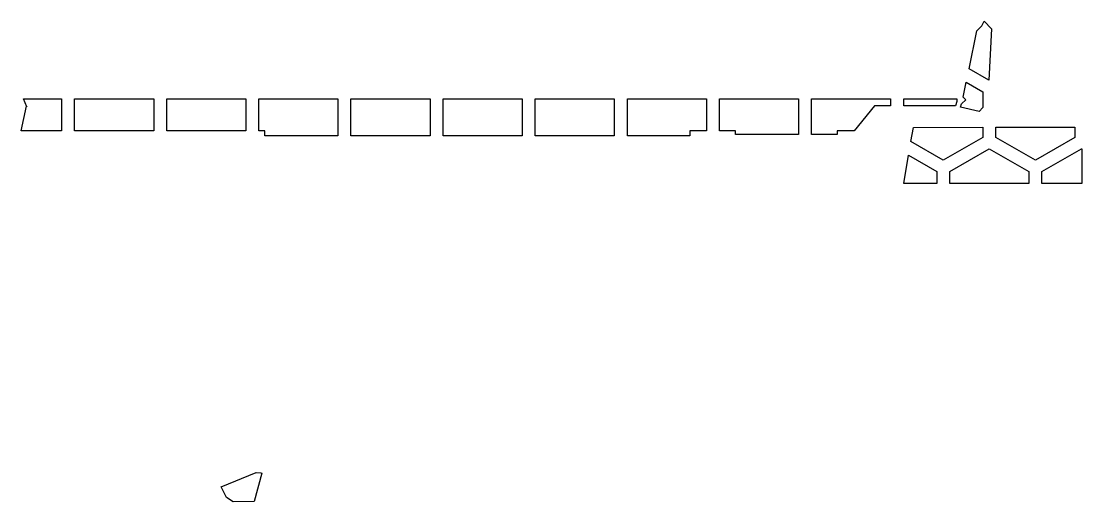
# Model space of a CAD drawing. Header units: millimetres. Extents: x 1.1 to 41.8, y 1.1 to 19.6.
import ezdxf

# ---------------------------------------------------------------- set-up
doc = ezdxf.new("R2010")
doc.units = ezdxf.units.MM

msp = doc.modelspace()

# ---------------------------------------------------------------- linework, layer by layer
for points in [[(37.755, 19.205), (37.952, 19.402), (38.041, 19.575), (38.317, 19.288), (38.224, 17.311), (37.46, 17.753), (37.755, 19.205)], [(37.844, 16.117), (37.139, 16.275), (37.178, 16.413), (37.341, 16.566), (37.237, 16.659), (37.355, 17.236), (37.988, 16.87), (37.988, 16.263), (37.844, 16.117)], [(1.131, 15.365), (1.329, 16.323), (1.35, 16.295), (1.221, 16.592), (2.677, 16.596), (2.677, 15.365), (1.131, 15.365)], [(3.177, 15.365), (3.177, 16.596), (6.209, 16.596), (6.209, 15.365), (3.177, 15.365)], [(6.709, 15.365), (6.709, 16.596), (9.74, 16.596), (9.74, 15.365), (6.709, 15.365)], [(10.465, 15.18), (10.465, 15.365), (10.24, 15.365), (10.24, 16.596), (13.271, 16.596), (13.271, 15.18), (10.465, 15.18)], [(13.771, 15.18), (13.771, 16.596), (16.802, 16.596), (16.802, 15.18), (13.771, 15.18)], [(17.302, 15.18), (17.302, 16.596), (20.333, 16.596), (20.333, 15.18), (17.302, 15.18)], [(20.833, 15.18), (20.833, 16.596), (23.864, 16.596), (23.864, 15.18), (20.833, 15.18)], [(26.755, 15.365), (26.755, 15.18), (24.364, 15.18), (24.364, 16.596), (27.395, 16.596), (27.395, 15.365), (26.755, 15.365)], [(28.509, 15.365), (27.895, 15.365), (27.895, 16.596), (30.926, 16.596), (30.926, 15.233), (28.509, 15.233), (28.509, 15.365)], [(34.457, 16.596), (34.457, 16.334), (33.844, 16.334), (33.053, 15.365), (32.408, 15.365), (32.408, 15.233), (31.426, 15.233), (31.426, 16.596), (34.457, 16.596)], [(36.991, 16.596), (36.991, 16.502), (36.937, 16.334), (34.957, 16.334), (34.957, 16.596), (36.991, 16.596)], [(35.331, 15.504), (37.988, 15.507), (37.988, 15.12), (36.473, 14.245), (35.236, 14.959), (35.331, 15.504)], [(41.519, 15.507), (41.519, 15.12), (40.004, 14.245), (38.488, 15.12), (38.488, 15.507), (41.519, 15.507)], [(36.723, 13.357), (36.723, 13.812), (38.238, 14.687), (39.754, 13.812), (39.754, 13.357), (36.723, 13.357)], [(41.783, 13.357), (40.254, 13.357), (40.254, 13.812), (41.769, 14.687), (41.783, 14.679), (41.783, 13.357)], [(34.96, 13.357), (35.146, 14.434), (36.223, 13.812), (36.223, 13.357), (34.96, 13.357)], [(9.252, 1.147), (8.995, 1.31), (8.793, 1.724), (10.135, 2.272), (10.322, 2.263), (10.348, 2.248), (10.061, 1.157), (9.252, 1.147)]]:
    msp.add_lwpolyline(points, close=True)

doc.saveas('drawing.dxf')
